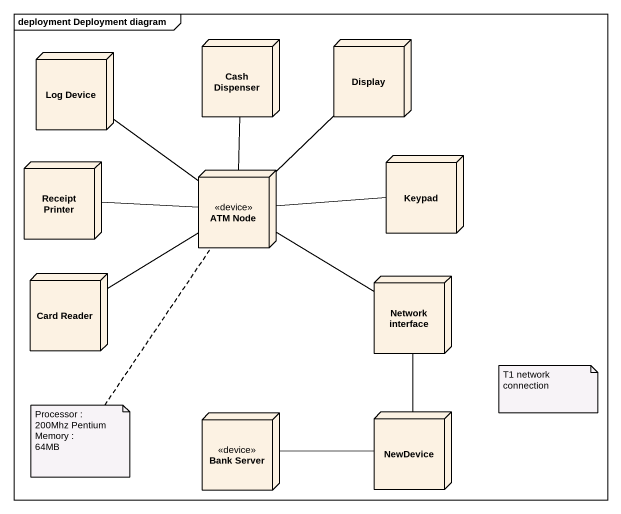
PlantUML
@startuml
mainframe deployment Deployment diagram
node "Log Device" as Log_Device
node "Cash Dispenser" as Cash_Dispenser
node Display
node "Receipt Printer" as Receipt_Printer
node "ATM Node" as ATM_Node <<device>>
node Keypad
node "Card Reader" as Card_Reader
node "Network interface" as Network_interface
node "Bank Server" as Bank_Server <<device>>
node NewDevice
Log_Device -- ATM_Node
Cash_Dispenser -- ATM_Node
Display -- ATM_Node
Receipt_Printer -right- ATM_Node
Keypad -left- ATM_Node
Card_Reader -up- ATM_Node
Network_interface -up- ATM_Node
Network_interface -- NewDevice
NewDevice -left- Bank_Server
note as N1
  T1 network connection
end note
note bottom of ATM_Node
  Processor :
  200Mhz Pentium
  Memory :
  64MB
end note
@enduml
